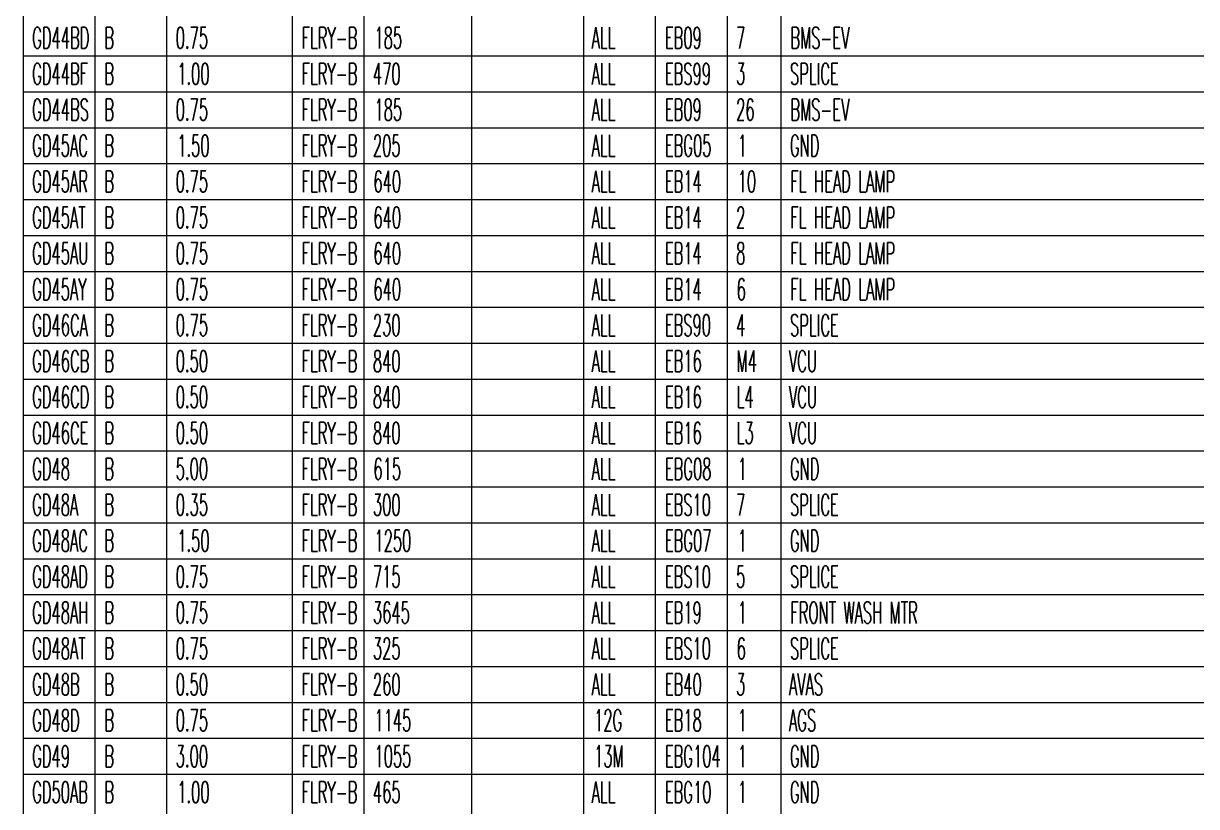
# Model space of a CAD drawing. Header units: inches. Extents: x 47316 to 59086, y 3141 to 11743.
# Drawn here: x 56521.7 to 56685.1, y 9878.5 to 9987.5 of the extents above; entities that cross this region are included whole.
import ezdxf

# ---------------------------------------------------------------- set-up
doc = ezdxf.new("R2010")
doc.units = ezdxf.units.IN
doc.header["$MEASUREMENT"] = 0
doc.styles.get("Standard").update_dxf_attribs({"font": ''})
doc.styles.get('Standard').set_extended_font_data('SimSun')

msp = doc.modelspace()

# ---------------------------------------------------------------- linework, layer by layer
at = {"color": 0, "linetype": 'Continuous', "lineweight": 15}
for p, q in [((56521.65, 9727.95), (56521.65, 10232.95)), ((56531.65, 9727.95), (56531.65, 10232.95)), ((56541.65, 9727.95), (56541.65, 10232.95)), ((56559.12, 9727.95), (56559.12, 10232.95)), ((56569.12, 9727.95), (56569.12, 10232.95)), ((56584.12, 9727.95), (56584.12, 10232.95)), ((56599.72, 9727.95), (56599.72, 10232.95)), ((56609.72, 9727.95), (56609.72, 10232.95)), ((56619.72, 9727.95), (56619.72, 10232.95)), ((56627.22, 9727.95), (56627.22, 10232.95)), ((56521.65, 9982.95), (56848.5, 9982.95)), ((56521.65, 9977.95), (56848.5, 9977.95)), ((56521.65, 9972.95), (56848.5, 9972.95)), ((56521.65, 9967.95), (56848.5, 9967.95)), ((56521.65, 9962.95), (56848.5, 9962.95)), ((56521.65, 9957.95), (56848.5, 9957.95)), ((56521.65, 9952.95), (56848.5, 9952.95)), ((56521.65, 9947.95), (56848.5, 9947.95)), ((56521.65, 9942.95), (56848.5, 9942.95)), ((56521.65, 9937.95), (56848.5, 9937.95)), ((56521.65, 9932.95), (56848.5, 9932.95)), ((56521.65, 9927.95), (56848.5, 9927.95)), ((56521.65, 9922.95), (56848.5, 9922.95)), ((56521.65, 9917.95), (56848.5, 9917.95)), ((56521.65, 9912.95), (56848.5, 9912.95)), ((56521.65, 9907.95), (56848.5, 9907.95)), ((56521.65, 9902.95), (56848.5, 9902.95)), ((56521.65, 9897.95), (56848.5, 9897.95)), ((56521.65, 9892.95), (56848.5, 9892.95)), ((56521.65, 9887.95), (56848.5, 9887.95)), ((56521.65, 9882.95), (56848.5, 9882.95))]:
    msp.add_line(p, q, dxfattribs=at)

# ---------------------------------------------------------------- texts
at = {"color": 7, "linetype": 'Continuous', "lineweight": 15, "char_height": 3, "attachment_point": 1}
for s, insert, width in [('\\Fromans.shx;\\W0.5000000000;\\T1.0000000000;\\o\\lGD44BD', (56522.87, 9986.95), 8.8571), ('\\Fromans.shx;\\W0.5000000000;\\T1.0000000000;\\o\\lB', (56532.94, 9986.95), 1.5), ('\\Fromans.shx;\\W0.5000000000;\\T1.0000000000;\\o\\l0.75', (56542.87, 9986.95), 5), ('\\Fromans.shx;\\W0.5000000000;\\T1.0000000000;\\o\\lFLRY-B', (56560.41, 9986.95), 8.6429), ('\\Fromans.shx;\\W0.5000000000;\\T1.0000000000;\\o\\l185', (56570.55, 9986.95), 4.2857), ('\\Fromans.shx;\\W0.5000000000;\\T1.0000000000;\\o\\lALL', (56600.8, 9986.95), 3.7143), ('\\Fromans.shx;\\W0.5000000000;\\T1.0000000000;\\o\\lEB09', (56611.01, 9986.95), 5.7143), ('\\Fromans.shx;\\W0.5000000000;\\T1.0000000000;\\o\\l7', (56620.94, 9986.95), 1.4286), ('\\Fromans.shx;\\W0.5000000000;\\T1.0000000000;\\o\\lBMS-EV', (56628.51, 9986.95), 9.1429), ('\\Fromans.shx;\\W0.5000000000;\\T1.0000000000;\\o\\lGD44BF', (56522.87, 9981.95), 8.6429), ('\\Fromans.shx;\\W0.5000000000;\\T1.0000000000;\\o\\lB', (56532.94, 9981.95), 1.5), ('\\Fromans.shx;\\W0.5000000000;\\T1.0000000000;\\o\\l1.00', (56543.08, 9981.95), 5), ('\\Fromans.shx;\\W0.5000000000;\\T1.0000000000;\\o\\lFLRY-B', (56560.41, 9981.95), 8.6429), ('\\Fromans.shx;\\W0.5000000000;\\T1.0000000000;\\o\\l470', (56570.34, 9981.95), 4.2857), ('\\Fromans.shx;\\W0.5000000000;\\T1.0000000000;\\o\\lALL', (56600.8, 9981.95), 3.7143), ('\\Fromans.shx;\\W0.5000000000;\\T1.0000000000;\\o\\lEBS99', (56611.01, 9981.95), 7.1429), ('\\Fromans.shx;\\W0.5000000000;\\T1.0000000000;\\o\\l3', (56620.94, 9981.95), 1.4286), ('\\Fromans.shx;\\W0.5000000000;\\T1.0000000000;\\o\\lSPLICE', (56628.44, 9981.95), 7.5714), ('\\Fromans.shx;\\W0.5000000000;\\T1.0000000000;\\o\\lGD44BS', (56522.87, 9976.95), 8.7857), ('\\Fromans.shx;\\W0.5000000000;\\T1.0000000000;\\o\\lB', (56532.94, 9976.95), 1.5), ('\\Fromans.shx;\\W0.5000000000;\\T1.0000000000;\\o\\l0.75', (56542.87, 9976.95), 5), ('\\Fromans.shx;\\W0.5000000000;\\T1.0000000000;\\o\\lFLRY-B', (56560.41, 9976.95), 8.6429), ('\\Fromans.shx;\\W0.5000000000;\\T1.0000000000;\\o\\l185', (56570.55, 9976.95), 4.2857), ('\\Fromans.shx;\\W0.5000000000;\\T1.0000000000;\\o\\lALL', (56600.8, 9976.95), 3.7143), ('\\Fromans.shx;\\W0.5000000000;\\T1.0000000000;\\o\\lEB09', (56611.01, 9976.95), 5.7143), ('\\Fromans.shx;\\W0.5000000000;\\T1.0000000000;\\o\\l26', (56620.94, 9976.95), 2.8571), ('\\Fromans.shx;\\W0.5000000000;\\T1.0000000000;\\o\\lBMS-EV', (56628.51, 9976.95), 9.1429), ('\\Fromans.shx;\\W0.5000000000;\\T1.0000000000;\\o\\lGD45AC', (56522.87, 9971.95), 8.6429), ('\\Fromans.shx;\\W0.5000000000;\\T1.0000000000;\\o\\lB', (56532.94, 9971.95), 1.5), ('\\Fromans.shx;\\W0.5000000000;\\T1.0000000000;\\o\\l1.50', (56543.08, 9971.95), 5), ('\\Fromans.shx;\\W0.5000000000;\\T1.0000000000;\\o\\lFLRY-B', (56560.41, 9971.95), 8.6429), ('\\Fromans.shx;\\W0.5000000000;\\T1.0000000000;\\o\\l205', (56570.34, 9971.95), 4.2857), ('\\Fromans.shx;\\W0.5000000000;\\T1.0000000000;\\o\\lALL', (56600.8, 9971.95), 3.7143), ('\\Fromans.shx;\\W0.5000000000;\\T1.0000000000;\\o\\lEBG05', (56611.01, 9971.95), 7.2143), ('\\Fromans.shx;\\W0.5000000000;\\T1.0000000000;\\o\\l1', (56621.15, 9971.95), 1.4286), ('\\Fromans.shx;\\W0.5000000000;\\T1.0000000000;\\o\\lGND', (56628.44, 9971.95), 4.5714), ('\\Fromans.shx;\\W0.5000000000;\\T1.0000000000;\\o\\lGD45AR', (56522.87, 9966.95), 8.6429), ('\\Fromans.shx;\\W0.5000000000;\\T1.0000000000;\\o\\lB', (56532.94, 9966.95), 1.5), ('\\Fromans.shx;\\W0.5000000000;\\T1.0000000000;\\o\\l0.75', (56542.87, 9966.95), 5), ('\\Fromans.shx;\\W0.5000000000;\\T1.0000000000;\\o\\lFLRY-B', (56560.41, 9966.95), 8.6429), ('\\Fromans.shx;\\W0.5000000000;\\T1.0000000000;\\o\\l640', (56570.41, 9966.95), 4.2857), ('\\Fromans.shx;\\W0.5000000000;\\T1.0000000000;\\o\\lALL', (56600.8, 9966.95), 3.7143), ('\\Fromans.shx;\\W0.5000000000;\\T1.0000000000;\\o\\lEB14', (56611.01, 9966.95), 5.7143), ('\\Fromans.shx;\\W0.5000000000;\\T1.0000000000;\\o\\l10', (56621.15, 9966.95), 2.8571), ('\\Fromans.shx;\\W0.5000000000;\\T1.0000000000;\\o\\lFL HEAD LAMP', (56628.51, 9966.95), 16.9286), ('\\Fromans.shx;\\W0.5000000000;\\T1.0000000000;\\o\\lGD45AT', (56522.87, 9961.95), 8.2857), ('\\Fromans.shx;\\W0.5000000000;\\T1.0000000000;\\o\\lB', (56532.94, 9961.95), 1.5), ('\\Fromans.shx;\\W0.5000000000;\\T1.0000000000;\\o\\l0.75', (56542.87, 9961.95), 5), ('\\Fromans.shx;\\W0.5000000000;\\T1.0000000000;\\o\\lFLRY-B', (56560.41, 9961.95), 8.6429), ('\\Fromans.shx;\\W0.5000000000;\\T1.0000000000;\\o\\l640', (56570.41, 9961.95), 4.2857), ('\\Fromans.shx;\\W0.5000000000;\\T1.0000000000;\\o\\lALL', (56600.8, 9961.95), 3.7143), ('\\Fromans.shx;\\W0.5000000000;\\T1.0000000000;\\o\\lEB14', (56611.01, 9961.95), 5.7143), ('\\Fromans.shx;\\W0.5000000000;\\T1.0000000000;\\o\\l2', (56620.94, 9961.95), 1.4286), ('\\Fromans.shx;\\W0.5000000000;\\T1.0000000000;\\o\\lFL HEAD LAMP', (56628.51, 9961.95), 16.9286), ('\\Fromans.shx;\\W0.5000000000;\\T1.0000000000;\\o\\lGD45AU', (56522.87, 9956.95), 8.7143), ('\\Fromans.shx;\\W0.5000000000;\\T1.0000000000;\\o\\lB', (56532.94, 9956.95), 1.5), ('\\Fromans.shx;\\W0.5000000000;\\T1.0000000000;\\o\\l0.75', (56542.87, 9956.95), 5), ('\\Fromans.shx;\\W0.5000000000;\\T1.0000000000;\\o\\lFLRY-B', (56560.41, 9956.95), 8.6429), ('\\Fromans.shx;\\W0.5000000000;\\T1.0000000000;\\o\\l640', (56570.41, 9956.95), 4.2857), ('\\Fromans.shx;\\W0.5000000000;\\T1.0000000000;\\o\\lALL', (56600.8, 9956.95), 3.7143), ('\\Fromans.shx;\\W0.5000000000;\\T1.0000000000;\\o\\lEB14', (56611.01, 9956.95), 5.7143), ('\\Fromans.shx;\\W0.5000000000;\\T1.0000000000;\\o\\l8', (56620.94, 9956.95), 1.4286), ('\\Fromans.shx;\\W0.5000000000;\\T1.0000000000;\\o\\lFL HEAD LAMP', (56628.51, 9956.95), 16.9286), ('\\Fromans.shx;\\W0.5000000000;\\T1.0000000000;\\o\\lGD45AY', (56522.87, 9951.95), 8.4286), ('\\Fromans.shx;\\W0.5000000000;\\T1.0000000000;\\o\\lB', (56532.94, 9951.95), 1.5), ('\\Fromans.shx;\\W0.5000000000;\\T1.0000000000;\\o\\l0.75', (56542.87, 9951.95), 5), ('\\Fromans.shx;\\W0.5000000000;\\T1.0000000000;\\o\\lFLRY-B', (56560.41, 9951.95), 8.6429), ('\\Fromans.shx;\\W0.5000000000;\\T1.0000000000;\\o\\l640', (56570.41, 9951.95), 4.2857), ('\\Fromans.shx;\\W0.5000000000;\\T1.0000000000;\\o\\lALL', (56600.8, 9951.95), 3.7143), ('\\Fromans.shx;\\W0.5000000000;\\T1.0000000000;\\o\\lEB14', (56611.01, 9951.95), 5.7143), ('\\Fromans.shx;\\W0.5000000000;\\T1.0000000000;\\o\\l6', (56621.01, 9951.95), 1.4286), ('\\Fromans.shx;\\W0.5000000000;\\T1.0000000000;\\o\\lFL HEAD LAMP', (56628.51, 9951.95), 16.9286), ('\\Fromans.shx;\\W0.5000000000;\\T1.0000000000;\\o\\lGD46CA', (56522.87, 9946.95), 8.6429), ('\\Fromans.shx;\\W0.5000000000;\\T1.0000000000;\\o\\lB', (56532.94, 9946.95), 1.5), ('\\Fromans.shx;\\W0.5000000000;\\T1.0000000000;\\o\\l0.75', (56542.87, 9946.95), 5), ('\\Fromans.shx;\\W0.5000000000;\\T1.0000000000;\\o\\lFLRY-B', (56560.41, 9946.95), 8.6429), ('\\Fromans.shx;\\W0.5000000000;\\T1.0000000000;\\o\\l230', (56570.34, 9946.95), 4.2857), ('\\Fromans.shx;\\W0.5000000000;\\T1.0000000000;\\o\\lALL', (56600.8, 9946.95), 3.7143), ('\\Fromans.shx;\\W0.5000000000;\\T1.0000000000;\\o\\lEBS90', (56611.01, 9946.95), 7.1429), ('\\Fromans.shx;\\W0.5000000000;\\T1.0000000000;\\o\\l4', (56620.94, 9946.95), 1.4286), ('\\Fromans.shx;\\W0.5000000000;\\T1.0000000000;\\o\\lSPLICE', (56628.44, 9946.95), 7.5714), ('\\Fromans.shx;\\W0.5000000000;\\T1.0000000000;\\o\\lGD46CB', (56522.87, 9941.95), 8.8571), ('\\Fromans.shx;\\W0.5000000000;\\T1.0000000000;\\o\\lB', (56532.94, 9941.95), 1.5), ('\\Fromans.shx;\\W0.5000000000;\\T1.0000000000;\\o\\l0.50', (56542.87, 9941.95), 5), ('\\Fromans.shx;\\W0.5000000000;\\T1.0000000000;\\o\\lFLRY-B', (56560.41, 9941.95), 8.6429), ('\\Fromans.shx;\\W0.5000000000;\\T1.0000000000;\\o\\l840', (56570.34, 9941.95), 4.2857), ('\\Fromans.shx;\\W0.5000000000;\\T1.0000000000;\\o\\lALL', (56600.8, 9941.95), 3.7143), ('\\Fromans.shx;\\W0.5000000000;\\T1.0000000000;\\o\\lEB16', (56611.01, 9941.95), 5.7143), ('\\Fromans.shx;\\W0.5000000000;\\T1.0000000000;\\o\\lM4', (56621.01, 9941.95), 3.1429), ('\\Fromans.shx;\\W0.5000000000;\\T1.0000000000;\\o\\lVCU', (56628.3, 9941.95), 4.3571), ('\\Fromans.shx;\\W0.5000000000;\\T1.0000000000;\\o\\lGD46CD', (56522.87, 9936.95), 8.8571), ('\\Fromans.shx;\\W0.5000000000;\\T1.0000000000;\\o\\lB', (56532.94, 9936.95), 1.5), ('\\Fromans.shx;\\W0.5000000000;\\T1.0000000000;\\o\\l0.50', (56542.87, 9936.95), 5), ('\\Fromans.shx;\\W0.5000000000;\\T1.0000000000;\\o\\lFLRY-B', (56560.41, 9936.95), 8.6429), ('\\Fromans.shx;\\W0.5000000000;\\T1.0000000000;\\o\\l840', (56570.34, 9936.95), 4.2857), ('\\Fromans.shx;\\W0.5000000000;\\T1.0000000000;\\o\\lALL', (56600.8, 9936.95), 3.7143), ('\\Fromans.shx;\\W0.5000000000;\\T1.0000000000;\\o\\lEB16', (56611.01, 9936.95), 5.7143), ('\\Fromans.shx;\\W0.5000000000;\\T1.0000000000;\\o\\lL4', (56621.01, 9936.95), 2.6429), ('\\Fromans.shx;\\W0.5000000000;\\T1.0000000000;\\o\\lVCU', (56628.3, 9936.95), 4.3571), ('\\Fromans.shx;\\W0.5000000000;\\T1.0000000000;\\o\\lGD46CE', (56522.87, 9931.95), 8.7143), ('\\Fromans.shx;\\W0.5000000000;\\T1.0000000000;\\o\\lB', (56532.94, 9931.95), 1.5), ('\\Fromans.shx;\\W0.5000000000;\\T1.0000000000;\\o\\l0.50', (56542.87, 9931.95), 5), ('\\Fromans.shx;\\W0.5000000000;\\T1.0000000000;\\o\\lFLRY-B', (56560.41, 9931.95), 8.6429), ('\\Fromans.shx;\\W0.5000000000;\\T1.0000000000;\\o\\l840', (56570.34, 9931.95), 4.2857), ('\\Fromans.shx;\\W0.5000000000;\\T1.0000000000;\\o\\lALL', (56600.8, 9931.95), 3.7143), ('\\Fromans.shx;\\W0.5000000000;\\T1.0000000000;\\o\\lEB16', (56611.01, 9931.95), 5.7143), ('\\Fromans.shx;\\W0.5000000000;\\T1.0000000000;\\o\\lL3', (56621.01, 9931.95), 2.6429), ('\\Fromans.shx;\\W0.5000000000;\\T1.0000000000;\\o\\lVCU', (56628.3, 9931.95), 4.3571), ('\\Fromans.shx;\\W0.5000000000;\\T1.0000000000;\\o\\lGD48', (56522.87, 9926.95), 5.8571), ('\\Fromans.shx;\\W0.5000000000;\\T1.0000000000;\\o\\lB', (56532.94, 9926.95), 1.5), ('\\Fromans.shx;\\W0.5000000000;\\T1.0000000000;\\o\\l5.00', (56542.87, 9926.95), 5), ('\\Fromans.shx;\\W0.5000000000;\\T1.0000000000;\\o\\lFLRY-B', (56560.41, 9926.95), 8.6429), ('\\Fromans.shx;\\W0.5000000000;\\T1.0000000000;\\o\\l615', (56570.41, 9926.95), 4.2857), ('\\Fromans.shx;\\W0.5000000000;\\T1.0000000000;\\o\\lALL', (56600.8, 9926.95), 3.7143), ('\\Fromans.shx;\\W0.5000000000;\\T1.0000000000;\\o\\lEBG08', (56611.01, 9926.95), 7.2143), ('\\Fromans.shx;\\W0.5000000000;\\T1.0000000000;\\o\\l1', (56621.15, 9926.95), 1.4286), ('\\Fromans.shx;\\W0.5000000000;\\T1.0000000000;\\o\\lGND', (56628.44, 9926.95), 4.5714), ('\\Fromans.shx;\\W0.5000000000;\\T1.0000000000;\\o\\lGD48A', (56522.87, 9921.95), 7.1429), ('\\Fromans.shx;\\W0.5000000000;\\T1.0000000000;\\o\\lB', (56532.94, 9921.95), 1.5), ('\\Fromans.shx;\\W0.5000000000;\\T1.0000000000;\\o\\l0.35', (56542.87, 9921.95), 5), ('\\Fromans.shx;\\W0.5000000000;\\T1.0000000000;\\o\\lFLRY-B', (56560.41, 9921.95), 8.6429), ('\\Fromans.shx;\\W0.5000000000;\\T1.0000000000;\\o\\l300', (56570.34, 9921.95), 4.2857), ('\\Fromans.shx;\\W0.5000000000;\\T1.0000000000;\\o\\lALL', (56600.8, 9921.95), 3.7143), ('\\Fromans.shx;\\W0.5000000000;\\T1.0000000000;\\o\\lEBS10', (56611.01, 9921.95), 7.1429), ('\\Fromans.shx;\\W0.5000000000;\\T1.0000000000;\\o\\l7', (56620.94, 9921.95), 1.4286), ('\\Fromans.shx;\\W0.5000000000;\\T1.0000000000;\\o\\lSPLICE', (56628.44, 9921.95), 7.5714), ('\\Fromans.shx;\\W0.5000000000;\\T1.0000000000;\\o\\lGD48AC', (56522.87, 9916.95), 8.6429), ('\\Fromans.shx;\\W0.5000000000;\\T1.0000000000;\\o\\lB', (56532.94, 9916.95), 1.5), ('\\Fromans.shx;\\W0.5000000000;\\T1.0000000000;\\o\\l1.50', (56543.08, 9916.95), 5), ('\\Fromans.shx;\\W0.5000000000;\\T1.0000000000;\\o\\lFLRY-B', (56560.41, 9916.95), 8.6429), ('\\Fromans.shx;\\W0.5000000000;\\T1.0000000000;\\o\\l1250', (56570.55, 9916.95), 5.7143), ('\\Fromans.shx;\\W0.5000000000;\\T1.0000000000;\\o\\lALL', (56600.8, 9916.95), 3.7143), ('\\Fromans.shx;\\W0.5000000000;\\T1.0000000000;\\o\\lEBG07', (56611.01, 9916.95), 7.2143), ('\\Fromans.shx;\\W0.5000000000;\\T1.0000000000;\\o\\l1', (56621.15, 9916.95), 1.4286), ('\\Fromans.shx;\\W0.5000000000;\\T1.0000000000;\\o\\lGND', (56628.44, 9916.95), 4.5714), ('\\Fromans.shx;\\W0.5000000000;\\T1.0000000000;\\o\\lGD48AD', (56522.87, 9911.95), 8.6429), ('\\Fromans.shx;\\W0.5000000000;\\T1.0000000000;\\o\\lB', (56532.94, 9911.95), 1.5), ('\\Fromans.shx;\\W0.5000000000;\\T1.0000000000;\\o\\l0.75', (56542.87, 9911.95), 5), ('\\Fromans.shx;\\W0.5000000000;\\T1.0000000000;\\o\\lFLRY-B', (56560.41, 9911.95), 8.6429), ('\\Fromans.shx;\\W0.5000000000;\\T1.0000000000;\\o\\l715', (56570.34, 9911.95), 4.2857), ('\\Fromans.shx;\\W0.5000000000;\\T1.0000000000;\\o\\lALL', (56600.8, 9911.95), 3.7143), ('\\Fromans.shx;\\W0.5000000000;\\T1.0000000000;\\o\\lEBS10', (56611.01, 9911.95), 7.1429), ('\\Fromans.shx;\\W0.5000000000;\\T1.0000000000;\\o\\l5', (56620.94, 9911.95), 1.4286), ('\\Fromans.shx;\\W0.5000000000;\\T1.0000000000;\\o\\lSPLICE', (56628.44, 9911.95), 7.5714), ('\\Fromans.shx;\\W0.5000000000;\\T1.0000000000;\\o\\lGD48AH', (56522.87, 9906.95), 8.7143), ('\\Fromans.shx;\\W0.5000000000;\\T1.0000000000;\\o\\lB', (56532.94, 9906.95), 1.5), ('\\Fromans.shx;\\W0.5000000000;\\T1.0000000000;\\o\\l0.75', (56542.87, 9906.95), 5), ('\\Fromans.shx;\\W0.5000000000;\\T1.0000000000;\\o\\lFLRY-B', (56560.41, 9906.95), 8.6429), ('\\Fromans.shx;\\W0.5000000000;\\T1.0000000000;\\o\\l3645', (56570.34, 9906.95), 5.7143), ('\\Fromans.shx;\\W0.5000000000;\\T1.0000000000;\\o\\lALL', (56600.8, 9906.95), 3.7143), ('\\Fromans.shx;\\W0.5000000000;\\T1.0000000000;\\o\\lEB19', (56611.01, 9906.95), 5.7143), ('\\Fromans.shx;\\W0.5000000000;\\T1.0000000000;\\o\\l1', (56621.15, 9906.95), 1.4286), ('\\Fromans.shx;\\W0.5000000000;\\T1.0000000000;\\o\\lFRONT WASH MTR', (56628.51, 9906.95), 20.4286), ('\\Fromans.shx;\\W0.5000000000;\\T1.0000000000;\\o\\lGD48AT', (56522.87, 9901.95), 8.2857), ('\\Fromans.shx;\\W0.5000000000;\\T1.0000000000;\\o\\lB', (56532.94, 9901.95), 1.5), ('\\Fromans.shx;\\W0.5000000000;\\T1.0000000000;\\o\\l0.75', (56542.87, 9901.95), 5), ('\\Fromans.shx;\\W0.5000000000;\\T1.0000000000;\\o\\lFLRY-B', (56560.41, 9901.95), 8.6429), ('\\Fromans.shx;\\W0.5000000000;\\T1.0000000000;\\o\\l325', (56570.34, 9901.95), 4.2857), ('\\Fromans.shx;\\W0.5000000000;\\T1.0000000000;\\o\\lALL', (56600.8, 9901.95), 3.7143), ('\\Fromans.shx;\\W0.5000000000;\\T1.0000000000;\\o\\lEBS10', (56611.01, 9901.95), 7.1429), ('\\Fromans.shx;\\W0.5000000000;\\T1.0000000000;\\o\\l6', (56621.01, 9901.95), 1.4286), ('\\Fromans.shx;\\W0.5000000000;\\T1.0000000000;\\o\\lSPLICE', (56628.44, 9901.95), 7.5714), ('\\Fromans.shx;\\W0.5000000000;\\T1.0000000000;\\o\\lGD48B', (56522.87, 9896.95), 7.3571), ('\\Fromans.shx;\\W0.5000000000;\\T1.0000000000;\\o\\lB', (56532.94, 9896.95), 1.5), ('\\Fromans.shx;\\W0.5000000000;\\T1.0000000000;\\o\\l0.50', (56542.87, 9896.95), 5), ('\\Fromans.shx;\\W0.5000000000;\\T1.0000000000;\\o\\lFLRY-B', (56560.41, 9896.95), 8.6429), ('\\Fromans.shx;\\W0.5000000000;\\T1.0000000000;\\o\\l260', (56570.34, 9896.95), 4.2857), ('\\Fromans.shx;\\W0.5000000000;\\T1.0000000000;\\o\\lALL', (56600.8, 9896.95), 3.7143), ('\\Fromans.shx;\\W0.5000000000;\\T1.0000000000;\\o\\lEB40', (56611.01, 9896.95), 5.7143), ('\\Fromans.shx;\\W0.5000000000;\\T1.0000000000;\\o\\l3', (56620.94, 9896.95), 1.4286), ('\\Fromans.shx;\\W0.5000000000;\\T1.0000000000;\\o\\lAVAS', (56628.3, 9896.95), 5.2857), ('\\Fromans.shx;\\W0.5000000000;\\T1.0000000000;\\o\\lGD48D', (56522.87, 9891.95), 7.3571), ('\\Fromans.shx;\\W0.5000000000;\\T1.0000000000;\\o\\lB', (56532.94, 9891.95), 1.5), ('\\Fromans.shx;\\W0.5000000000;\\T1.0000000000;\\o\\l0.75', (56542.87, 9891.95), 5), ('\\Fromans.shx;\\W0.5000000000;\\T1.0000000000;\\o\\lFLRY-B', (56560.41, 9891.95), 8.6429), ('\\Fromans.shx;\\W0.5000000000;\\T1.0000000000;\\o\\l1145', (56570.55, 9891.95), 5.7143), ('\\Fromans.shx;\\W0.5000000000;\\T1.0000000000;\\o\\l12G', (56601.15, 9891.95), 4.3571), ('\\Fromans.shx;\\W0.5000000000;\\T1.0000000000;\\o\\lEB18', (56611.01, 9891.95), 5.7143), ('\\Fromans.shx;\\W0.5000000000;\\T1.0000000000;\\o\\l1', (56621.15, 9891.95), 1.4286), ('\\Fromans.shx;\\W0.5000000000;\\T1.0000000000;\\o\\lAGS', (56628.3, 9891.95), 4.2143), ('\\Fromans.shx;\\W0.5000000000;\\T1.0000000000;\\o\\lGD49', (56522.87, 9886.95), 5.8571), ('\\Fromans.shx;\\W0.5000000000;\\T1.0000000000;\\o\\lB', (56532.94, 9886.95), 1.5), ('\\Fromans.shx;\\W0.5000000000;\\T1.0000000000;\\o\\l3.00', (56542.87, 9886.95), 5), ('\\Fromans.shx;\\W0.5000000000;\\T1.0000000000;\\o\\lFLRY-B', (56560.41, 9886.95), 8.6429), ('\\Fromans.shx;\\W0.5000000000;\\T1.0000000000;\\o\\l1055', (56570.55, 9886.95), 5.7143), ('\\Fromans.shx;\\W0.5000000000;\\T1.0000000000;\\o\\l13M', (56601.15, 9886.95), 4.5714), ('\\Fromans.shx;\\W0.5000000000;\\T1.0000000000;\\o\\lEBG104', (56611.01, 9886.95), 8.6429), ('\\Fromans.shx;\\W0.5000000000;\\T1.0000000000;\\o\\l1', (56621.15, 9886.95), 1.4286), ('\\Fromans.shx;\\W0.5000000000;\\T1.0000000000;\\o\\lGND', (56628.44, 9886.95), 4.5714), ('\\Fromans.shx;\\W0.5000000000;\\T1.0000000000;\\o\\lGD50AB', (56522.87, 9881.95), 8.6429), ('\\Fromans.shx;\\W0.5000000000;\\T1.0000000000;\\o\\lB', (56532.94, 9881.95), 1.5), ('\\Fromans.shx;\\W0.5000000000;\\T1.0000000000;\\o\\l1.00', (56543.08, 9881.95), 5), ('\\Fromans.shx;\\W0.5000000000;\\T1.0000000000;\\o\\lFLRY-B', (56560.41, 9881.95), 8.6429), ('\\Fromans.shx;\\W0.5000000000;\\T1.0000000000;\\o\\l465', (56570.34, 9881.95), 4.2857), ('\\Fromans.shx;\\W0.5000000000;\\T1.0000000000;\\o\\lALL', (56600.8, 9881.95), 3.7143), ('\\Fromans.shx;\\W0.5000000000;\\T1.0000000000;\\o\\lEBG10', (56611.01, 9881.95), 7.2143), ('\\Fromans.shx;\\W0.5000000000;\\T1.0000000000;\\o\\l1', (56621.15, 9881.95), 1.4286), ('\\Fromans.shx;\\W0.5000000000;\\T1.0000000000;\\o\\lGND', (56628.44, 9881.95), 4.5714)]:
    msp.add_mtext(s, dxfattribs=dict(at, insert=insert, width=width))

doc.saveas('drawing.dxf')
